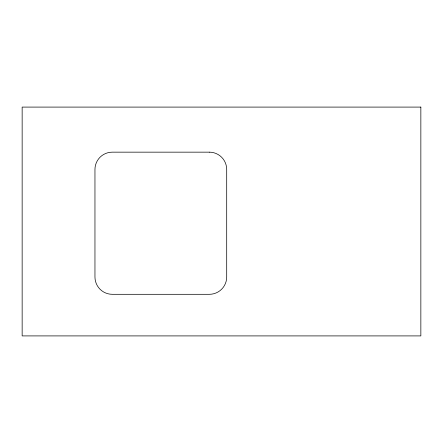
<?xml version="1.0" encoding="UTF-8"?>
<svg xmlns="http://www.w3.org/2000/svg" width="443" height="443" viewBox="0 0 443 443"><rect width="100%" height="100%" fill="white"/><g stroke="black" fill="none" stroke-linecap="round" stroke-linejoin="round"><path stroke-width="0.66" d="M420.85 107.09L22.15 107.09L22.15 335.91L420.85 335.91L420.85 107.09M209.367 152.159L112.289 152.159A17.332 17.332 0 0 0 94.957 169.497L94.957 276.969A17.332 17.332 0 0 0 112.289 294.307L209.367 294.307A17.332 17.332 0 0 0 226.7 276.969L226.7 169.497A17.332 17.332 0 0 0 209.367 152.159"/></g></svg>
